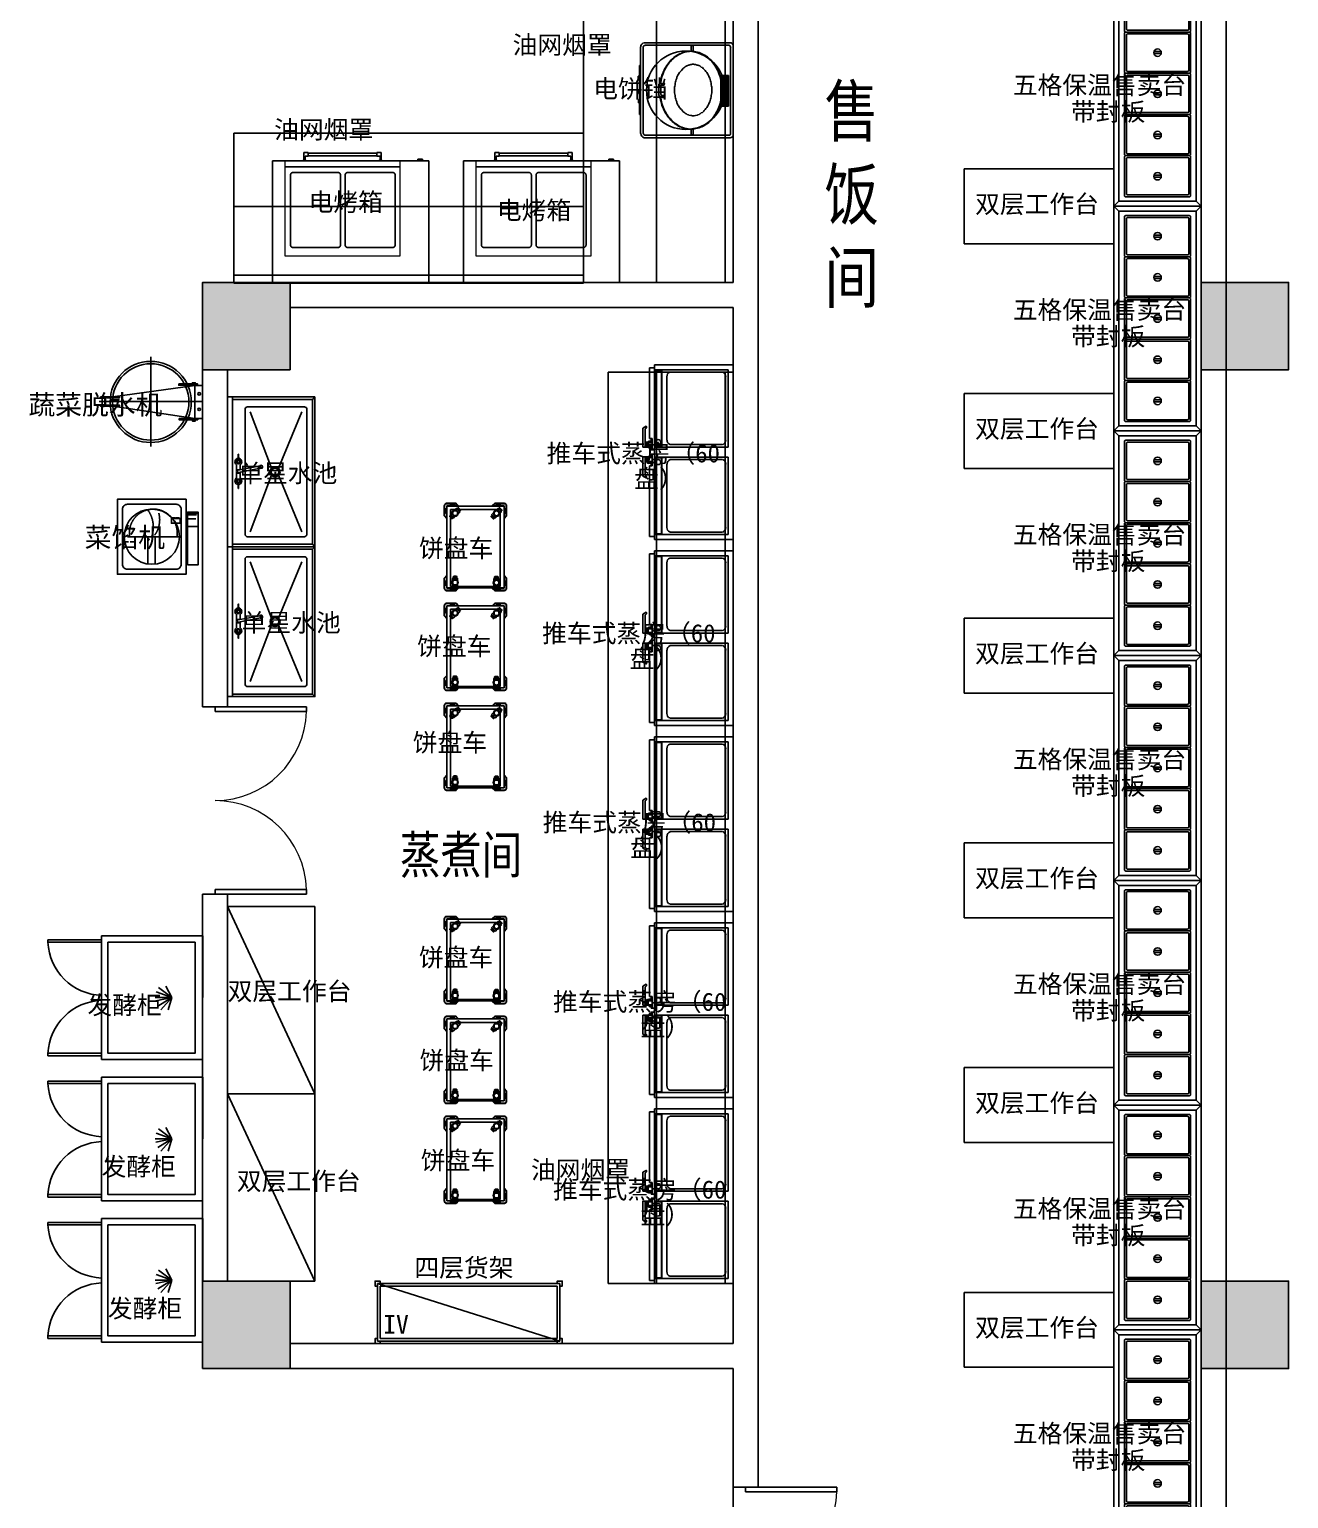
# Model space of a CAD drawing. Extents: x 1159254 to 1730927, y -477824 to -383968.
# Drawn here: x 1419431 to 1429519, y -422498 to -410729 of the extents above; entities that cross this region are included whole.
import ezdxf

# ---------------------------------------------------------------- set-up
doc = ezdxf.new("R2010")
doc.units = 0
doc.header["$LTSCALE"] = 1000
doc.linetypes.add('DIVIDE', pattern=[31.75, 12.7, -6.35, 0, -6.35, 0, -6.35])
doc.linetypes.add('HIDDEN', pattern=[0.375, 0.25, -0.125])
for name, color, linetype in [('COLUMN', 2, 'Continuous'), ('PUB_HATCH', 8, 'Continuous'), ('ROOM_NAME', 7, 'Continuous'), ('WALL', 6, 'Continuous'), ('WINDOW', 4, 'Continuous'), ('WS_厨房设备', 1, 'Continuous'), ('产品文字', 7, 'Continuous')]:
    doc.layers.add(name, color=color, linetype=linetype)
doc.styles.get("Standard").update_dxf_attribs({"font": '', "width": 0.8})
doc.styles.add('WMF-宋体1', font='')
doc.styles.add('宋体', font='', dxfattribs={"width": 0.8})
doc.styles.get('Standard').set_extended_font_data('SimSun')
doc.styles.get('WMF-宋体1').set_extended_font_data('SimSun')
doc.styles.get('宋体').set_extended_font_data('NSimSun')

# ---------------------------------------------------------------- blocks, each defined once
blk = doc.blocks.new('Custom_15')
at = {"color": 252}
for p, q in [((508, 723), (493, 698)), ((661, 724), (510, 724)), ((661, 704), (661, 724)), ((739, 724), (890, 724)), ((739, 704), (739, 724)), ((892, 723), (907, 698)), ((495, 695), (505, 695)), ((507, 696), (512, 703)), ((514, 704), (661, 704)), ((591, 650), (591, 670)), ((591, 650), (683, 650)), ((626, 658), (598, 658)), ((598, 658), (598, 650)), ((612, 678), (612, 663)), ((612, 678), (626, 677)), ((612, 663), (626, 663)), ((621, 704), (621, 677)), ((660, 692), (622, 692)), ((622, 692), (622, 689)), ((622, 689), (626, 684)), ((656, 680), (626, 680)), ((641, 630), (641, 650)), ((656, 684), (660, 689)), ((670, 673), (656, 674)), ((656, 663), (670, 663)), ((683, 658), (656, 658)), ((660, 689), (660, 692)), ((661, 674), (661, 704)), ((670, 663), (670, 673)), ((683, 630), (683, 658)), ((717, 630), (717, 658)), ((717, 658), (744, 658)), ((809, 650), (717, 650)), ((730, 673), (744, 674)), ((730, 663), (730, 673)), ((744, 663), (730, 663)), ((739, 674), (739, 704)), ((886, 704), (739, 704)), ((740, 689), (740, 692)), ((740, 692), (778, 692)), ((744, 684), (740, 689)), ((744, 680), (774, 680)), ((759, 630), (759, 650)), ((778, 689), (774, 684)), ((788, 678), (774, 677)), ((788, 663), (774, 663)), ((774, 658), (802, 658)), ((778, 692), (778, 689)), ((779, 704), (779, 677)), ((788, 678), (788, 663)), ((802, 658), (802, 650)), ((809, 650), (809, 670)), ((893, 696), (888, 703)), ((905, 695), (895, 695))]:
    blk.add_line(p, q, dxfattribs=at)
at = {"linetype": 'Continuous'}
for p, q in [((0, 0), (0, 630)), ((0, 630), (700, 630)), ((1400, 630), (700, 630)), ((1400, 0), (1400, 630)), ((700, 0), (0, 0)), ((700, 0), (1400, 0))]:
    blk.add_line(p, q, dxfattribs=at)
for p, q in [((25, 670), (591, 670)), ((25, 630), (25, 670)), ((25, 670), (300, 670)), ((1375, 670), (809, 670)), ((1375, 670), (1100, 670)), ((1375, 630), (1375, 670))]:
    blk.add_line(p, q)
at = {"color": 252, "linetype": 'Continuous'}
for p, q in [((40, 570), (40, 630)), ((45, 575), (45, 625)), ((45, 625), (655, 625)), ((655, 625), (655, 575)), ((660, 630), (660, 570)), ((740, 630), (740, 570)), ((745, 625), (745, 575)), ((1355, 625), (745, 625)), ((1355, 575), (1355, 625)), ((1360, 570), (1360, 630)), ((40, 40), (40, 570)), ((40, 570), (660, 570)), ((655, 575), (45, 575)), ((60, 84), (60, 506)), ((96, 530), (604, 530)), ((640, 506), (640, 84)), ((660, 570), (660, 40)), ((740, 570), (740, 40)), ((1360, 570), (740, 570)), ((745, 575), (1355, 575)), ((760, 506), (760, 84)), ((1304, 530), (796, 530)), ((1340, 84), (1340, 506)), ((1360, 40), (1360, 570)), ((660, 40), (40, 40)), ((604, 60), (96, 60)), ((640, 84), (640, 84)), ((740, 40), (1360, 40)), ((760, 84), (760, 84)), ((796, 60), (1304, 60))]:
    blk.add_line(p, q, dxfattribs=at)
at = {"color": 252}
for points in [[(626, 684), (626, 658)], [(656, 658), (656, 684)], [(744, 658), (744, 684)], [(774, 684), (774, 658)]]:
    blk.add_lwpolyline(points, dxfattribs=at)
at = {"color": 252, "linetype": 'Continuous'}
for centre in [(620, 600), (780, 600)]:
    blk.add_circle(centre, 20, dxfattribs=at)
at = {"color": 252}
for centre, radius, start, end in [((510, 722), 2, 90, 148.483), ((890, 722), 2, 31.517, 90), ((495, 697), 2, 148.483, 270), ((505, 697), 2, 270, 324.0966), ((514, 702), 2, 90, 144.0966), ((886, 702), 2, 35.9034, 90), ((895, 697), 2, 215.9034, 270), ((905, 697), 2, 270, 31.517), ((92, 498), 32.6, 82.0836, 165.2965), ((604, 491), 38.6, 22.2016, 90.4183), ((796, 491), 38.6, 89.5817, 157.7984), ((1308, 498), 32.6, 14.7035, 97.9164), ((95, 98), 38.1, 201.729, 270.8909), ((606, 96), 36.5, 267.3243, 340.0558), ((794, 96), 36.5, 199.9442, 272.6757), ((1305, 98), 38.1, 269.1091, 338.271)]:
    blk.add_arc(centre, radius, start, end, dxfattribs=at)
blk = doc.blocks.new('水龙头')
at = {"color": 252}
for p, q in [((-136, -15), (-90, -14)), ((-136, -18), (-90, -19)), ((-52, -2), (-4, -2)), ((-52, -31), (-6, -31)), ((4, -2), (51, -2)), ((12, -31), (51, -31)), ((136, -15), (90, -14)), ((136, -18), (90, -19)), ((23, -194), (26, -209)), ((49, -204), (46, -189))]:
    blk.add_line(p, q, dxfattribs=at)
for points in [[(13, -7), (0, 0), (-14, -8), (-14, -25), (-7, -29)], [(11, -26), (13, -25), (13, -7)]]:
    blk.add_lwpolyline(points, dxfattribs=at)
blk.add_lwpolyline([(26, -194), (-9, -18, -1.00756), (9, -15), (43, -190)], format="xyb", dxfattribs=at)
for centre in [(-78, -16), (77, -16)]:
    blk.add_circle(centre, 10.9, dxfattribs=at)
for centre, radius, start, end in [((-78, -16), 27.5, 36.2116, 175.3449), ((77, -16), 27.5, 4.6931, 143.7884), ((-136, -16), 1, 91.3387, 171.564), ((-132, -16), 4.53, 171.564, 188.436), ((-136, -17), 1, 188.436, 268.6613), ((-78, -16), 27.5, 184.6551, 323.7884), ((-78, -16), 16, 189.0003, 170.9997), ((-77, -16), 12.9, 168.3562, 191.6438), ((-52, 3), 5, 216.2116, 270), ((-52, -36), 5, 90, 143.7884), ((51, 3), 5, 270, 323.7884), ((51, -36), 5, 36.2116, 90), ((77, -16), 27.5, 216.2116, 355.3069), ((77, -16), 16, 9.0664, 350.9336), ((77, -16), 12.9, 348.3562, 11.6438), ((136, -16), 1, 8.436, 88.6613), ((136, -17), 1, 271.3387, 351.564), ((132, -16), 4.53, 351.564, 8.436)]:
    blk.add_arc(centre, radius, start, end, dxfattribs=at)
for centre, start_param, end_param in [((34, -192), 5.611234, 10.096729), ((34, -190), 6.955136, 8.752827), ((37, -206), 0, 3.141593)]:
    blk.add_ellipse(centre, major_axis=(-11.3, -2.2), ratio=0.233596, start_param=start_param, end_param=end_param, dxfattribs=at)
blk = doc.blocks.new('CJT_20205')
at = {"color": 252, "linetype": 'Continuous', "ltscale": 2}
for p, q in [((20, 680), (0, 700)), ((1180, 680), (1200, 700))]:
    blk.add_line(p, q, dxfattribs=at)
at = {"color": 252}
for p, q in [((120, 595), (572, 408)), ((628, 408), (1080, 595)), ((120, 180), (572, 352)), ((628, 352), (1080, 180))]:
    blk.add_line(p, q, dxfattribs=at)
at = {"lineweight": -2}
for points in [[(0, 700), (1200, 700), (1200, 0), (0, 0)], [(0, 0), (1200, 0), (1200, 40), (0, 40)]]:
    blk.add_lwpolyline(points, close=True, dxfattribs=at)
at = {"color": 252, "linetype": 'Continuous', "ltscale": 2}
blk.add_lwpolyline([(20, 40), (20, 680), (1180, 680), (1180, 40)], dxfattribs=at)
at = {"color": 30}
blk.add_lwpolyline([(1100, 635), (100, 635, 0.414214), (80, 615), (80, 160, 0.414214), (100, 140), (1100, 140, 0.414214), (1120, 160), (1120, 615, 0.414214)], format="xyb", close=True, dxfattribs=at)
at = {"color": 252}
for radius in [40, 30]:
    blk.add_circle((600, 380), radius, dxfattribs=at)
at = {"color": 1, "rotation": 180}
blk.add_blockref('水龙头', (596, 70), dxfattribs=at)
blk = doc.blocks.new('脚轮')
h = blk.add_hatch(color=252)
h.dxf.hatch_style = 1
h.paths.add_polyline_path([(-11, -35), (-15, -35), (-15, -46), (-11, -50)])
h.paths.add_polyline_path([(15, -35), (11, -35), (11, -50), (15, -46)])
h.paths.add_polyline_path([(-11, 50), (-15, 46), (-15, 35), (-11, 35)])
h.paths.add_polyline_path([(15, 46), (11, 50), (11, 35), (15, 35)])
at = {"color": 252}
for p, q in [((-11, 50), (-11, 35)), ((-8, 50), (-8, 35)), ((-4, 50), (-4, 35)), ((0, 50), (0, 35)), ((0, 50), (0, 35)), ((4, 50), (4, 35)), ((8, 50), (8, 35)), ((11, 50), (11, 35)), ((-11, -50), (-11, -35)), ((-8, -35), (-8, -50)), ((-4, -35), (-4, -50)), ((0, -35), (0, -50)), ((0, -35), (0, -50)), ((4, -35), (4, -50)), ((8, -35), (8, -50)), ((11, -50), (11, -35))]:
    blk.add_line(p, q, dxfattribs=at)
for points in [[(-20, 15), (-20, 33), (-18, 35), (18, 35), (20, 33), (20, 15)], [(-15, 35), (-15, 46), (-11, 50), (11, 50), (15, 46), (15, 35)], [(20, -15), (20, -33), (18, -35), (-18, -35), (-20, -33), (-20, -15)], [(15, -35), (15, -46), (11, -50), (-11, -50), (-15, -46), (-15, -35)]]:
    blk.add_lwpolyline(points, dxfattribs=at)
for radius in [25, 19.6]:
    blk.add_circle((0, 0), radius, dxfattribs=at)
blk = doc.blocks.new('CJT_4185')
at = {"color": 252}
for p, q in [((1, 685), (0, 682)), ((0, 682), (0, 679)), ((0, 679), (0, 600)), ((0, 600), (1, 599)), ((2, 688), (1, 685)), ((20, 578), (1, 599)), ((4, 691), (2, 688)), ((4, 685), (3, 682)), ((3, 682), (3, 679)), ((3, 679), (3, 601)), ((3, 601), (3, 600)), ((20, 582), (3, 600)), ((6, 694), (4, 691)), ((5, 688), (4, 685)), ((7, 691), (5, 688)), ((8, 696), (6, 694)), ((9, 693), (7, 691)), ((11, 698), (8, 696)), ((11, 695), (9, 693)), ((14, 699), (11, 698)), ((14, 696), (11, 695)), ((17, 700), (14, 699)), ((17, 697), (14, 696)), ((20, 700), (17, 700)), ((20, 697), (17, 697)), ((94, 700), (20, 700)), ((93, 697), (20, 697)), ((449, 667), (51, 667)), ((51, 667), (51, 49)), ((94, 697), (93, 697)), ((95, 699), (94, 700)), ((111, 679), (94, 697)), ((115, 679), (95, 699)), ((385, 679), (405, 699)), ((385, 679), (389, 679)), ((389, 679), (406, 697)), ((406, 700), (405, 700)), ((405, 700), (405, 699)), ((406, 700), (480, 700)), ((407, 697), (406, 697)), ((407, 697), (480, 697)), ((449, 667), (449, 49)), ((483, 700), (480, 700)), ((483, 697), (480, 697)), ((480, 582), (497, 600)), ((480, 578), (499, 599)), ((486, 699), (483, 700)), ((486, 696), (483, 697)), ((489, 698), (486, 699)), ((489, 695), (486, 696)), ((492, 696), (489, 698)), ((491, 693), (489, 695)), ((493, 691), (491, 693)), ((494, 694), (492, 696)), ((495, 688), (493, 691)), ((496, 691), (494, 694)), ((496, 685), (495, 688)), ((498, 688), (496, 691)), ((497, 682), (496, 685)), ((497, 679), (497, 682)), ((497, 679), (497, 601)), ((497, 600), (497, 601)), ((499, 685), (498, 688)), ((500, 682), (499, 685)), ((499, 599), (500, 600)), ((500, 679), (500, 682)), ((500, 679), (500, 600)), ((500, 600), (500, 600)), ((20, 582), (20, 578)), ((480, 582), (480, 578)), ((20, 122), (1, 101)), ((20, 118), (3, 100)), ((480, 122), (499, 101)), ((480, 118), (497, 100)), ((1, 101), (0, 100)), ((0, 21), (0, 100)), ((0, 100), (0, 100)), ((0, 21), (0, 18)), ((0, 18), (1, 15)), ((1, 15), (2, 12)), ((2, 12), (4, 9)), ((3, 100), (3, 99)), ((3, 21), (3, 99)), ((3, 21), (3, 18)), ((3, 18), (4, 15)), ((4, 15), (5, 12)), ((4, 9), (6, 6)), ((5, 12), (7, 9)), ((6, 6), (8, 4)), ((7, 9), (9, 7)), ((8, 4), (11, 2)), ((9, 7), (11, 5)), ((11, 5), (14, 4)), ((11, 2), (14, 1)), ((14, 4), (17, 3)), ((14, 1), (17, 0)), ((17, 3), (20, 3)), ((17, 0), (20, 0)), ((93, 3), (20, 3)), ((94, 0), (20, 0)), ((51, 49), (449, 49)), ((93, 3), (94, 3)), ((111, 21), (94, 3)), ((94, 0), (95, 0)), ((115, 21), (95, 1)), ((95, 0), (95, 1)), ((385, 21), (405, 1)), ((389, 21), (406, 3)), ((405, 1), (405, 0)), ((405, 0), (406, 0)), ((406, 3), (407, 3)), ((406, 0), (480, 0)), ((407, 3), (480, 3)), ((480, 3), (483, 3)), ((480, 0), (483, 0)), ((483, 3), (486, 4)), ((483, 0), (486, 1)), ((486, 4), (489, 5)), ((486, 1), (489, 2)), ((489, 5), (491, 7)), ((489, 2), (492, 4)), ((491, 7), (493, 9)), ((492, 4), (494, 6)), ((493, 9), (495, 12)), ((494, 6), (496, 9)), ((495, 12), (496, 15)), ((496, 15), (497, 18)), ((496, 9), (498, 12)), ((497, 99), (497, 100)), ((497, 21), (497, 99)), ((497, 18), (497, 21)), ((498, 12), (499, 15)), ((500, 100), (499, 101)), ((499, 15), (500, 18)), ((500, 21), (500, 100)), ((500, 18), (500, 21))]:
    blk.add_line(p, q, dxfattribs=at)
for p, q in [((15, 662), (15, 619)), ((15, 662), (17, 660)), ((15, 619), (17, 617)), ((17, 660), (17, 617)), ((21, 679), (20, 679)), ((20, 679), (20, 678)), ((20, 678), (20, 582)), ((111, 679), (21, 679)), ((479, 678), (21, 678)), ((21, 678), (21, 22)), ((48, 682), (46, 684)), ((86, 684), (46, 684)), ((88, 682), (48, 682)), ((88, 682), (86, 684)), ((115, 679), (111, 679)), ((389, 679), (479, 679)), ((412, 682), (414, 684)), ((452, 682), (412, 682)), ((414, 684), (454, 684)), ((454, 684), (452, 682)), ((480, 679), (479, 679)), ((479, 22), (479, 678)), ((480, 678), (480, 679)), ((480, 678), (480, 582)), ((485, 662), (483, 660)), ((483, 660), (483, 617)), ((483, 617), (485, 619)), ((485, 619), (485, 662)), ((20, 22), (20, 118)), ((480, 22), (480, 118)), ((17, 83), (15, 81)), ((15, 81), (15, 38)), ((15, 38), (17, 40)), ((17, 40), (17, 83)), ((20, 22), (20, 21)), ((20, 21), (21, 21)), ((21, 22), (479, 22)), ((21, 22), (21, 22)), ((111, 21), (21, 21)), ((46, 16), (48, 18)), ((86, 16), (46, 16)), ((48, 18), (88, 18)), ((88, 18), (86, 16)), ((389, 21), (479, 21)), ((412, 18), (414, 16)), ((412, 18), (452, 18)), ((414, 16), (454, 16)), ((452, 18), (454, 16)), ((479, 21), (480, 21)), ((480, 21), (480, 22)), ((485, 81), (483, 83)), ((483, 40), (483, 83)), ((485, 38), (483, 40)), ((485, 38), (485, 81))]:
    blk.add_line(p, q)
at = {"color": 1}
for p, q in [((20, 118), (20, 122)), ((480, 118), (480, 122)), ((115, 21), (111, 21)), ((385, 21), (389, 21))]:
    blk.add_line(p, q, dxfattribs=at)
at = {"color": 252}
for p in [(82, 636), (413, 634)]:
    blk.add_blockref('脚轮', p, dxfattribs=at)
at = {"color": 252, "rotation": 315}
for p in [(81, 80), (413, 79)]:
    blk.add_blockref('脚轮', p, dxfattribs=at)
blk = doc.blocks.new('*U119')
at = {"color": 252, "linetype": 'DIVIDE', "ltscale": 3}
blk.add_line((0, 0), (1500, 700), dxfattribs=at)
at = {"linetype": 'Continuous'}
for p, q in [((0, 0), (0, 700)), ((0, 700), (1500, 700)), ((1500, 700), (1500, 0)), ((1500, 0), (0, 0))]:
    blk.add_line(p, q, dxfattribs=at)
blk = doc.blocks.new('*U103')
for p, q in [((20, 20), (20, 480)), ((20, 480), (1480, 480)), ((1480, 480), (1480, 20)), ((1480, 20), (20, 20))]:
    blk.add_line(p, q)
at = {"color": 252, "linetype": 'Continuous', "ltscale": 3}
blk.add_line((20, 480), (1480, 20), dxfattribs=at)
at = {"color": 252}
for p, q in [((40, 40), (40, 460)), ((40, 40), (40, 460)), ((40, 460), (1460, 460)), ((1460, 460), (1460, 40)), ((1460, 40), (40, 40))]:
    blk.add_line(p, q, dxfattribs=at)
for points in [[(40, 480), (40, 500), (0, 500), (0, 460), (20, 460)], [(1460, 480), (1460, 500), (1500, 500), (1500, 460), (1480, 460)], [(40, 20), (40, 0), (0, 0), (0, 40), (20, 40)], [(1460, 20), (1460, 0), (1500, 0), (1500, 40), (1480, 40)]]:
    blk.add_lwpolyline(points, dxfattribs=at)
blk.add_text('IV', height=150).set_placement((66, 80))
blk = doc.blocks.new('CJT_4235')
for p, q in [((0, 975), (0, 0)), ((0, 975), (1250, 975)), ((1250, 0), (1250, 975)), ((0, 0), (1250, 0))]:
    blk.add_line(p, q)
at = {"color": 252, "linetype": 'HIDDEN', "lineweight": 0, "ltscale": 200}
for p, q in [((230, 975), (230, 210)), ((1150, 210), (1150, 975)), ((230, 210), (1150, 210))]:
    blk.add_line(p, q, dxfattribs=at)
at = {"color": 252}
for p, q in [((377, 983), (393, 983)), ((377, 975), (377, 983)), ((380, 1040), (415, 1040)), ((380, 983), (380, 1040)), ((390, 1010), (415, 1010)), ((390, 983), (390, 1010)), ((393, 975), (393, 983)), ((415, 1010), (415, 1040)), ((965, 1035), (415, 1035)), ((965, 1015), (415, 1015)), ((1000, 1040), (965, 1040)), ((965, 1010), (965, 1040)), ((990, 1010), (965, 1010)), ((1003, 983), (987, 983)), ((987, 975), (987, 983)), ((990, 983), (990, 1010)), ((1000, 983), (1000, 1040)), ((1003, 975), (1003, 983)), ((1150, 925), (230, 925))]:
    blk.add_line(p, q, dxfattribs=at)
blk.add_lwpolyline([(50, 975), (86, 975), (86, 986), (50, 986)], close=True)
at = {"color": 252, "linetype": 'DIVIDE', "ltscale": 3}
for points in [[(289, 880), (649, 880, -0.414214), (669, 860), (669, 300, -0.414214), (649, 280), (289, 280, -0.414214), (269, 300), (269, 860, -0.414214)], [(727, 880), (1087, 880, -0.414214), (1107, 860), (1107, 300, -0.414214), (1087, 280), (727, 280, -0.414214), (707, 300), (707, 860, -0.414214)]]:
    blk.add_lwpolyline(points, format="xyb", close=True, dxfattribs=at)
blk = doc.blocks.new('Custom_126')
at = {"color": 252}
for p, q in [((30, 809), (30, 1239)), ((50, 1239), (30, 1239)), ((50, 809), (50, 1239)), ((940, 809), (940, 1239)), ((940, 1239), (960, 1239)), ((960, 809), (960, 1239))]:
    blk.add_line(p, q, dxfattribs=at)
for p, q in [((0, 0), (0, 809)), ((990, 809), (0, 809)), ((990, 0), (990, 809)), ((990, -1), (0, 0))]:
    blk.add_line(p, q)
at = {"color": 253, "linetype": 'Continuous'}
for q in [(428, 359), (470, 376), (497, 379), (542, 371), (398, 275), (399, 335), (576, 353), (589, 295)]:
    blk.add_line((497, 248), q, dxfattribs=at)
at = {"color": 252}
blk.add_lwpolyline([(940, 60), (50, 60), (50, 759), (940, 759)], close=True, dxfattribs=at)
for centre, radius, start, end in [((29, 794), 446, 1.9767, 87.3532), ((959, 795), 445, 92.4921, 178.1781)]:
    blk.add_arc(centre, radius, start, end, dxfattribs=at)
blk = doc.blocks.new('CJT_4236')
for p, q in [((0, 712), (0, 710)), ((0, 710), (0, 709)), ((0, 709), (0, 707)), ((0, 707), (0, 34)), ((35, 741), (33, 741)), ((725, 741), (35, 741)), ((725, 741), (725, 741)), ((727, 741), (725, 741)), ((760, 710), (760, 712)), ((760, 709), (760, 710)), ((760, 707), (760, 709)), ((760, 34), (760, 707)), ((0, 34), (0, 32)), ((0, 32), (0, 30)), ((0, 30), (0, 29)), ((31, 0), (33, 0)), ((33, 0), (35, 0)), ((35, 0), (725, 0)), ((725, 0), (727, 0)), ((727, 0), (729, 0)), ((729, 0), (730, 0)), ((760, 32), (760, 34)), ((760, 30), (760, 32)), ((760, 29), (760, 30))]:
    blk.add_line(p, q)
at = {"color": 252}
for p, q in [((725, 721), (35, 721)), ((182, 750), (574, 750)), ((182, 741), (182, 750)), ((268, 760), (284, 760)), ((268, 750), (268, 760)), ((268, 760), (284, 760)), ((268, 750), (268, 760)), ((284, 756), (268, 756)), ((284, 760), (284, 750)), ((284, 760), (284, 750)), ((284, 750), (284, 750)), ((284, 750), (284, 750)), ((380, 758), (407, 758)), ((380, 750), (380, 758)), ((380, 758), (407, 758)), ((380, 750), (380, 758)), ((407, 758), (407, 750)), ((407, 758), (407, 750)), ((407, 750), (407, 750)), ((407, 750), (407, 750)), ((453, 758), (480, 758)), ((453, 750), (453, 758)), ((453, 758), (480, 758)), ((453, 750), (453, 758)), ((480, 758), (480, 750)), ((480, 758), (480, 750)), ((480, 750), (480, 750)), ((480, 750), (480, 750)), ((574, 750), (574, 741)), ((574, 741), (574, 741)), ((723, 721), (722, 721)), ((740, 34), (740, 707)), ((20, 705), (20, 704)), ((20, 704), (20, 705)), ((20, 704), (20, 34)), ((20, 704), (20, 704)), ((328, 589), (328, 590)), ((328, 589), (328, 590)), ((328, 589), (328, 589)), ((328, 588), (328, 589)), ((328, 589), (328, 589)), ((328, 588), (328, 589)), ((338, 596), (339, 596)), ((338, 596), (339, 596)), ((339, 596), (340, 596)), ((339, 596), (339, 596)), ((339, 596), (340, 596)), ((339, 596), (339, 596)), ((340, 596), (418, 596)), ((340, 596), (418, 596)), ((418, 596), (419, 596)), ((418, 596), (418, 596)), ((418, 596), (419, 596)), ((418, 596), (418, 596)), ((419, 596), (419, 596)), ((419, 596), (419, 596)), ((740, 704), (740, 704)), ((122, 479), (113, 469)), ((122, 475), (113, 465)), ((130, 489), (122, 479)), ((130, 485), (122, 475)), ((140, 498), (130, 489)), ((140, 494), (130, 485)), ((149, 507), (140, 498)), ((149, 503), (140, 494)), ((160, 516), (149, 507)), ((160, 512), (149, 503)), ((170, 524), (160, 516)), ((170, 520), (160, 512)), ((182, 532), (170, 524)), ((182, 528), (170, 520)), ((194, 540), (182, 532)), ((194, 536), (182, 528)), ((206, 547), (194, 540)), ((206, 542), (194, 536)), ((218, 553), (206, 547)), ((218, 549), (206, 542)), ((231, 559), (218, 553)), ((231, 555), (218, 549)), ((245, 564), (231, 559)), ((245, 561), (231, 555)), ((259, 570), (245, 564)), ((259, 566), (245, 561)), ((273, 574), (259, 570)), ((273, 570), (259, 566)), ((287, 578), (273, 574)), ((287, 574), (273, 570)), ((302, 581), (287, 578)), ((302, 577), (287, 574)), ((317, 584), (302, 581)), ((317, 580), (302, 577)), ((313, 558), (328, 561)), ((313, 558), (328, 561)), ((328, 550), (313, 558)), ((328, 550), (313, 558)), ((328, 585), (317, 584)), ((328, 581), (317, 580)), ((328, 588), (328, 588)), ((328, 587), (328, 588)), ((328, 588), (328, 588)), ((328, 587), (328, 588)), ((328, 587), (328, 587)), ((328, 587), (328, 587)), ((328, 561), (328, 587)), ((328, 587), (328, 587)), ((328, 587), (328, 587)), ((328, 561), (328, 587)), ((339, 552), (328, 561)), ((339, 552), (328, 561)), ((328, 561), (328, 561)), ((328, 561), (339, 552)), ((328, 561), (328, 561)), ((328, 561), (339, 552)), ((339, 552), (328, 550)), ((339, 552), (328, 550)), ((339, 574), (339, 573)), ((339, 574), (339, 573)), ((339, 573), (339, 572)), ((339, 573), (339, 573)), ((339, 573), (339, 573)), ((339, 573), (339, 572)), ((339, 573), (339, 573)), ((339, 573), (339, 573)), ((339, 572), (339, 552)), ((339, 572), (339, 552)), ((348, 580), (347, 580)), ((348, 580), (347, 580)), ((348, 580), (348, 580)), ((349, 580), (348, 580)), ((348, 580), (348, 580)), ((349, 580), (348, 580)), ((349, 580), (349, 580)), ((411, 580), (349, 580)), ((349, 580), (349, 580)), ((411, 580), (349, 580)), ((411, 580), (411, 580)), ((412, 580), (411, 580)), ((411, 580), (411, 580)), ((412, 580), (411, 580)), ((412, 580), (412, 580)), ((413, 580), (412, 580)), ((412, 580), (412, 580)), ((413, 580), (412, 580)), ((421, 573), (421, 573)), ((421, 573), (421, 573)), ((421, 572), (421, 573)), ((421, 573), (421, 573)), ((421, 573), (421, 573)), ((421, 572), (421, 573)), ((421, 552), (421, 572)), ((421, 552), (421, 572)), ((421, 552), (430, 562)), ((421, 552), (430, 562)), ((430, 562), (421, 552)), ((430, 562), (421, 552)), ((432, 550), (421, 552)), ((432, 550), (421, 552)), ((430, 588), (430, 587)), ((430, 588), (430, 587)), ((430, 587), (430, 562)), ((430, 587), (430, 587)), ((430, 587), (430, 587)), ((430, 587), (430, 562)), ((430, 587), (430, 587)), ((430, 587), (430, 587)), ((443, 584), (430, 586)), ((443, 580), (430, 582)), ((430, 562), (444, 558)), ((430, 562), (444, 558)), ((430, 562), (430, 562)), ((430, 562), (430, 562)), ((444, 558), (432, 550)), ((444, 558), (432, 550)), ((458, 581), (443, 584)), ((458, 577), (443, 580)), ((444, 558), (444, 558)), ((444, 558), (444, 558)), ((472, 578), (458, 581)), ((472, 574), (458, 577)), ((487, 574), (472, 578)), ((487, 570), (472, 574)), ((501, 570), (487, 574)), ((501, 566), (487, 570)), ((515, 564), (501, 570)), ((515, 561), (501, 566)), ((528, 559), (515, 564)), ((528, 555), (515, 561)), ((541, 553), (528, 559)), ((541, 549), (528, 555)), ((554, 547), (541, 553)), ((554, 542), (541, 549)), ((566, 540), (554, 547)), ((566, 536), (554, 542)), ((578, 532), (566, 540)), ((578, 528), (566, 536)), ((589, 524), (578, 532)), ((589, 520), (578, 528)), ((600, 516), (589, 524)), ((600, 512), (589, 520)), ((610, 507), (600, 516)), ((610, 503), (600, 512)), ((620, 498), (610, 507)), ((620, 494), (610, 503)), ((629, 489), (620, 498)), ((629, 485), (620, 494)), ((638, 479), (629, 489)), ((638, 475), (629, 485)), ((646, 469), (638, 479)), ((646, 465), (638, 475)), ((70, 365), (69, 353)), ((70, 361), (69, 349)), ((72, 378), (70, 365)), ((72, 374), (70, 361)), ((75, 390), (72, 378)), ((75, 386), (72, 374)), ((78, 402), (75, 390)), ((78, 398), (75, 386)), ((82, 414), (78, 402)), ((82, 410), (78, 398)), ((87, 426), (82, 414)), ((87, 422), (82, 410)), ((93, 437), (87, 426)), ((93, 433), (87, 422)), ((99, 448), (93, 437)), ((99, 444), (93, 433)), ((106, 459), (99, 448)), ((106, 455), (99, 444)), ((113, 469), (106, 459)), ((113, 465), (106, 455)), ((178, 354), (175, 340)), ((179, 359), (178, 355)), ((178, 355), (178, 354)), ((185, 372), (179, 359)), ((188, 377), (185, 372)), ((194, 387), (188, 379)), ((188, 379), (188, 377)), ((200, 394), (194, 387)), ((205, 401), (200, 394)), ((209, 405), (205, 401)), ((211, 407), (209, 405)), ((222, 415), (211, 407)), ((232, 425), (222, 415)), ((236, 428), (232, 425)), ((239, 430), (236, 428)), ((252, 437), (239, 430)), ((258, 443), (252, 437)), ((265, 445), (258, 443)), ((275, 450), (265, 445)), ((284, 452), (275, 450)), ((295, 456), (284, 452)), ((305, 460), (295, 456)), ((312, 462), (305, 460)), ((323, 464), (312, 462)), ((337, 465), (323, 464)), ((346, 467), (337, 465)), ((356, 469), (346, 467)), ((371, 470), (356, 469)), ((378, 470), (371, 470)), ((386, 470), (378, 470)), ((401, 469), (386, 470)), ((411, 467), (401, 469)), ((421, 465), (411, 467)), ((434, 464), (421, 465)), ((443, 463), (434, 464)), ((451, 460), (443, 463)), ((462, 456), (451, 460)), ((473, 452), (462, 456)), ((482, 450), (473, 452)), ((492, 445), (482, 450)), ((499, 443), (492, 445)), ((505, 437), (499, 443)), ((518, 430), (505, 437)), ((521, 428), (518, 430)), ((525, 425), (521, 428)), ((534, 415), (525, 425)), ((545, 407), (534, 415)), ((548, 405), (545, 407)), ((552, 401), (548, 405)), ((556, 394), (552, 401)), ((562, 387), (556, 394)), ((569, 380), (562, 387)), ((570, 375), (569, 380)), ((573, 368), (570, 375)), ((577, 359), (573, 368)), ((579, 356), (577, 359)), ((579, 354), (579, 356)), ((581, 340), (579, 354)), ((653, 459), (646, 469)), ((653, 455), (646, 465)), ((660, 448), (653, 459)), ((660, 444), (653, 455)), ((667, 437), (660, 448)), ((667, 433), (660, 444)), ((672, 426), (667, 437)), ((672, 422), (667, 433)), ((677, 414), (672, 426)), ((677, 410), (672, 422)), ((681, 402), (677, 414)), ((681, 398), (677, 410)), ((685, 390), (681, 402)), ((685, 386), (681, 398)), ((687, 378), (685, 390)), ((687, 374), (685, 386)), ((690, 365), (687, 378)), ((690, 361), (687, 374)), ((691, 353), (690, 365)), ((691, 349), (690, 361)), ((22, 337), (22, 337)), ((22, 319), (22, 337)), ((22, 337), (68, 337)), ((68, 319), (22, 319)), ((69, 353), (68, 340)), ((69, 349), (68, 336)), ((68, 340), (69, 327)), ((68, 337), (68, 319)), ((68, 336), (69, 323)), ((69, 327), (70, 314)), ((69, 323), (70, 310)), ((70, 314), (72, 302)), ((70, 310), (72, 298)), ((72, 302), (75, 289)), ((72, 298), (75, 286)), ((75, 289), (78, 277)), ((75, 286), (78, 273)), ((78, 277), (82, 266)), ((78, 273), (82, 262)), ((82, 266), (87, 254)), ((82, 262), (87, 250)), ((87, 254), (93, 243)), ((87, 250), (93, 239)), ((93, 243), (99, 232)), ((93, 239), (99, 228)), ((174, 331), (172, 327)), ((172, 327), (172, 320)), ((172, 320), (172, 314)), ((172, 314), (173, 312)), ((173, 312), (175, 301)), ((175, 340), (174, 331)), ((175, 301), (178, 287)), ((178, 287), (178, 286)), ((178, 286), (179, 282)), ((179, 282), (185, 268)), ((185, 268), (188, 264)), ((188, 264), (188, 263)), ((188, 263), (194, 255)), ((194, 255), (199, 246)), ((199, 246), (205, 240)), ((205, 240), (210, 235)), ((547, 235), (552, 240)), ((552, 240), (557, 246)), ((557, 246), (562, 255)), ((562, 255), (569, 263)), ((569, 263), (570, 266)), ((570, 266), (573, 272)), ((573, 272), (576, 282)), ((576, 282), (579, 285)), ((579, 288), (581, 301)), ((579, 285), (579, 288)), ((583, 331), (581, 340)), ((581, 301), (584, 312)), ((584, 327), (583, 331)), ((585, 320), (584, 327)), ((584, 314), (585, 320)), ((584, 312), (584, 314)), ((660, 232), (667, 243)), ((660, 228), (667, 239)), ((667, 243), (672, 254)), ((667, 239), (672, 250)), ((672, 254), (677, 266)), ((672, 250), (677, 262)), ((677, 266), (681, 277)), ((677, 262), (681, 273)), ((681, 277), (685, 289)), ((681, 273), (685, 286)), ((685, 289), (687, 302)), ((685, 286), (687, 298)), ((687, 302), (690, 314)), ((687, 298), (690, 310)), ((690, 314), (691, 327)), ((690, 310), (691, 323)), ((691, 340), (691, 353)), ((691, 336), (691, 349)), ((691, 327), (691, 340)), ((691, 337), (691, 337)), ((691, 319), (691, 337)), ((691, 337), (737, 337)), ((691, 323), (691, 336)), ((737, 319), (691, 319)), ((737, 337), (737, 319)), ((99, 232), (106, 221)), ((99, 228), (106, 217)), ((106, 221), (113, 210)), ((106, 217), (113, 206)), ((113, 210), (122, 200)), ((113, 206), (122, 196)), ((122, 200), (130, 191)), ((122, 196), (130, 186)), ((130, 191), (140, 181)), ((130, 186), (140, 177)), ((140, 181), (149, 172)), ((140, 177), (149, 168)), ((149, 172), (160, 163)), ((149, 168), (160, 159)), ((160, 163), (170, 155)), ((160, 159), (170, 151)), ((170, 155), (182, 147)), ((170, 151), (182, 143)), ((182, 147), (194, 140)), ((182, 143), (194, 136)), ((194, 140), (206, 133)), ((194, 136), (206, 129)), ((206, 133), (218, 126)), ((206, 129), (218, 122)), ((210, 235), (214, 231)), ((214, 231), (221, 225)), ((218, 126), (231, 120)), ((218, 122), (231, 116)), ((221, 225), (231, 218)), ((231, 218), (236, 213)), ((231, 120), (245, 115)), ((236, 213), (239, 211)), ((239, 211), (251, 204)), ((251, 204), (262, 198)), ((262, 198), (267, 195)), ((267, 195), (275, 191)), ((275, 191), (284, 188)), ((284, 188), (295, 185)), ((295, 185), (305, 181)), ((305, 181), (312, 179)), ((312, 179), (323, 177)), ((323, 177), (337, 176)), ((337, 176), (346, 174)), ((346, 174), (356, 172)), ((356, 172), (368, 171)), ((368, 171), (378, 171)), ((378, 171), (389, 171)), ((389, 171), (401, 172)), ((401, 172), (411, 174)), ((411, 174), (421, 176)), ((421, 176), (434, 177)), ((434, 177), (443, 178)), ((443, 178), (451, 181)), ((451, 181), (462, 185)), ((462, 185), (473, 188)), ((473, 188), (482, 191)), ((482, 191), (490, 195)), ((490, 195), (495, 198)), ((495, 198), (506, 204)), ((506, 204), (518, 211)), ((515, 115), (528, 120)), ((518, 211), (521, 213)), ((521, 213), (526, 218)), ((526, 218), (535, 225)), ((528, 120), (541, 126)), ((528, 116), (541, 122)), ((535, 225), (542, 231)), ((541, 126), (554, 133)), ((541, 122), (554, 129)), ((542, 231), (547, 235)), ((554, 133), (566, 140)), ((554, 129), (566, 136)), ((566, 140), (578, 147)), ((566, 136), (578, 143)), ((578, 147), (589, 155)), ((578, 143), (589, 151)), ((589, 155), (600, 163)), ((589, 151), (600, 159)), ((600, 163), (610, 172)), ((600, 159), (610, 168)), ((610, 172), (620, 181)), ((610, 168), (620, 177)), ((620, 181), (629, 191)), ((620, 177), (629, 186)), ((629, 191), (638, 200)), ((629, 186), (638, 196)), ((638, 200), (646, 210)), ((638, 196), (646, 206)), ((646, 210), (653, 221)), ((646, 206), (653, 217)), ((653, 221), (660, 232)), ((653, 217), (660, 228)), ((20, 33), (20, 34)), ((20, 34), (20, 32)), ((20, 32), (20, 33)), ((37, 20), (38, 20)), ((37, 20), (37, 20)), ((38, 20), (37, 20)), ((38, 20), (725, 20)), ((231, 116), (245, 111)), ((245, 115), (259, 110)), ((245, 111), (259, 106)), ((259, 110), (273, 105)), ((259, 106), (273, 101)), ((263, 98), (263, 98)), ((263, 90), (263, 98)), ((263, 98), (263, 98)), ((294, 98), (263, 98)), ((263, 82), (263, 90)), ((263, 90), (263, 90)), ((294, 90), (263, 90)), ((263, 75), (263, 82)), ((263, 82), (263, 82)), ((294, 82), (263, 82)), ((263, 67), (263, 75)), ((263, 75), (263, 75)), ((294, 75), (263, 75)), ((263, 60), (263, 67)), ((263, 67), (263, 67)), ((294, 67), (263, 67)), ((263, 52), (263, 60)), ((263, 60), (263, 60)), ((294, 60), (263, 60)), ((263, 45), (263, 52)), ((263, 52), (263, 52)), ((294, 52), (263, 52)), ((263, 37), (263, 45)), ((263, 45), (263, 45)), ((294, 45), (263, 45)), ((263, 37), (263, 37)), ((294, 37), (263, 37)), ((273, 105), (287, 101)), ((273, 101), (287, 98)), ((287, 101), (302, 98)), ((287, 98), (302, 94)), ((294, 98), (294, 98)), ((294, 90), (294, 98)), ((324, 98), (294, 98)), ((294, 82), (294, 90)), ((324, 90), (294, 90)), ((294, 75), (294, 82)), ((324, 82), (294, 82)), ((294, 67), (294, 75)), ((324, 75), (294, 75)), ((294, 60), (294, 67)), ((324, 67), (294, 67)), ((294, 52), (294, 60)), ((324, 60), (294, 60)), ((294, 45), (294, 52)), ((324, 52), (294, 52)), ((294, 37), (294, 45)), ((324, 45), (294, 45)), ((324, 37), (294, 37)), ((302, 98), (317, 95)), ((302, 94), (317, 91)), ((317, 95), (332, 93)), ((317, 91), (332, 89)), ((324, 98), (324, 98)), ((324, 90), (324, 98)), ((355, 98), (324, 98)), ((324, 82), (324, 90)), ((355, 90), (324, 90)), ((324, 75), (324, 82)), ((355, 82), (324, 82)), ((324, 67), (324, 75)), ((355, 75), (324, 75)), ((324, 60), (324, 67)), ((355, 67), (324, 67)), ((324, 52), (324, 60)), ((355, 60), (324, 60)), ((324, 45), (324, 52)), ((355, 52), (324, 52)), ((324, 37), (324, 45)), ((355, 45), (324, 45)), ((355, 37), (324, 37)), ((332, 93), (348, 92)), ((332, 89), (348, 88)), ((348, 92), (364, 91)), ((348, 88), (364, 87)), ((355, 98), (355, 98)), ((355, 90), (355, 98)), ((386, 98), (355, 98)), ((355, 82), (355, 90)), ((386, 90), (355, 90)), ((355, 75), (355, 82)), ((386, 82), (355, 82)), ((355, 67), (355, 75)), ((386, 75), (355, 75)), ((355, 60), (355, 67)), ((386, 67), (355, 67)), ((355, 52), (355, 60)), ((386, 60), (355, 60)), ((355, 45), (355, 52)), ((386, 52), (355, 52)), ((355, 37), (355, 45)), ((386, 45), (355, 45)), ((386, 37), (355, 37)), ((364, 91), (380, 90)), ((364, 87), (380, 86)), ((380, 90), (396, 91)), ((380, 86), (396, 87)), ((386, 98), (386, 98)), ((386, 90), (386, 98)), ((416, 98), (386, 98)), ((386, 82), (386, 90)), ((416, 90), (386, 90)), ((386, 75), (386, 82)), ((416, 82), (386, 82)), ((386, 67), (386, 75)), ((416, 75), (386, 75)), ((386, 60), (386, 67)), ((416, 67), (386, 67)), ((386, 52), (386, 60)), ((416, 60), (386, 60)), ((386, 45), (386, 52)), ((416, 52), (386, 52)), ((386, 37), (386, 45)), ((416, 45), (386, 45)), ((416, 37), (386, 37)), ((396, 91), (412, 92)), ((396, 87), (412, 88)), ((412, 92), (427, 93)), ((412, 88), (427, 89)), ((416, 98), (416, 98)), ((416, 90), (416, 98)), ((447, 98), (416, 98)), ((416, 82), (416, 90)), ((447, 90), (416, 90)), ((416, 75), (416, 82)), ((447, 82), (416, 82)), ((416, 67), (416, 75)), ((447, 75), (416, 75)), ((416, 60), (416, 67)), ((447, 67), (416, 67)), ((416, 52), (416, 60)), ((447, 60), (416, 60)), ((416, 45), (416, 52)), ((447, 52), (416, 52)), ((416, 37), (416, 45)), ((447, 45), (416, 45)), ((447, 37), (416, 37)), ((427, 93), (443, 95)), ((427, 89), (443, 91)), ((443, 95), (458, 98)), ((443, 91), (458, 94)), ((447, 98), (447, 98)), ((447, 90), (447, 98)), ((478, 98), (447, 98)), ((447, 82), (447, 90)), ((478, 90), (447, 90)), ((447, 75), (447, 82)), ((478, 82), (447, 82)), ((447, 67), (447, 75)), ((478, 75), (447, 75)), ((447, 60), (447, 67)), ((478, 67), (447, 67)), ((447, 52), (447, 60)), ((478, 60), (447, 60)), ((447, 45), (447, 52)), ((478, 52), (447, 52)), ((447, 37), (447, 45)), ((478, 45), (447, 45)), ((478, 37), (447, 37)), ((458, 98), (472, 101)), ((458, 94), (472, 98)), ((472, 101), (487, 105)), ((472, 98), (487, 101)), ((478, 98), (478, 98)), ((478, 90), (478, 98)), ((508, 98), (478, 98)), ((478, 82), (478, 90)), ((508, 90), (478, 90)), ((478, 75), (478, 82)), ((508, 82), (478, 82)), ((478, 67), (478, 75)), ((508, 75), (478, 75)), ((478, 60), (478, 67)), ((508, 67), (478, 67)), ((478, 52), (478, 60)), ((508, 60), (478, 60)), ((478, 45), (478, 52)), ((508, 52), (478, 52)), ((478, 37), (478, 45)), ((508, 45), (478, 45)), ((508, 37), (478, 37)), ((487, 105), (501, 110)), ((487, 101), (501, 106)), ((501, 110), (515, 115)), ((501, 106), (515, 111)), ((508, 98), (508, 98)), ((508, 90), (508, 98)), ((508, 82), (508, 90)), ((508, 75), (508, 82)), ((508, 67), (508, 75)), ((508, 60), (508, 67)), ((508, 52), (508, 60)), ((508, 45), (508, 52)), ((508, 37), (508, 45)), ((515, 111), (528, 116)), ((723, 20), (722, 20)), ((727, 20), (723, 20)), ((725, 20), (727, 20)), ((740, 34), (740, 34)), ((740, 33), (740, 34)), ((740, 34), (740, 33))]:
    blk.add_line(p, q, dxfattribs=at)
at = {"color": 1}
blk.add_line((30, 0), (31, 0), dxfattribs=at)
at = {"color": 252}
blk.add_circle((380, 380), 314, dxfattribs=at)
for centre, radius, start, end in [((34, 706), 34.9, 92.3684, 170.2488), ((724, 704), 37, 12.2523, 85.1305), ((26, 26), 26.3, 173.585, 278.3571), ((735, 25), 25.3, 258.4093, 9.6486)]:
    blk.add_arc(centre, radius, start, end)
for centre, radius, start, end in [((34, 707), 13.9, 84.7226, 188.9726), ((722, 703), 18, 12.1504, 81.7994), ((339, 583), 13, 94.3987, 147.5288), ((420, 585), 10.7, 14.0362, 98.5836), ((348, 570), 9.62, 95.5412, 158.1986), ((412, 571), 8.78, 11.5792, 86.0489), ((36, 36), 16.3, 195.2227, 274.3421), ((728, 32), 12.2, 261.3796, 4.3782)]:
    blk.add_arc(centre, radius, start, end, dxfattribs=at)
blk = doc.blocks.new('*U120')
at = {"color": 252}
for p, q in [((0, 613), (7300, 613)), ((0, 63), (7300, 63))]:
    blk.add_line(p, q, dxfattribs=at)
blk.add_lwpolyline([(0, 1000), (7300, 1000), (7300, 0), (0, 0)], close=True, dxfattribs=at)
blk = doc.blocks.new('*U121')
at = {"color": 252}
for p, q in [((0, 613), (7800, 613)), ((0, 63), (7800, 63))]:
    blk.add_line(p, q, dxfattribs=at)
blk.add_lwpolyline([(0, 1200), (7800, 1200), (7800, 0), (0, 0)], close=True, dxfattribs=at)
blk = doc.blocks.new('*U122')
at = {"color": 252}
for p, q in [((0, 613), (2800, 613)), ((0, 63), (2800, 63))]:
    blk.add_line(p, q, dxfattribs=at)
blk.add_lwpolyline([(0, 1200), (2800, 1200), (2800, 0), (0, 0)], close=True, dxfattribs=at)
blk = doc.blocks.new('Custom_78')
for p, q in [((40, 660), (0, 700)), ((0, 700), (1800, 700)), ((0, 0), (0, 700)), ((0, 700), (40, 660)), ((1800, 700), (1760, 660)), ((1800, 700), (1760, 660)), ((1800, 0), (1800, 700)), ((1800, 0), (0, 0)), ((1760, 40), (1800, 0)), ((1760, 40), (1800, 0))]:
    blk.add_line(p, q)
at = {"color": 253}
for p, q in [((1760, 660), (40, 660)), ((40, 660), (40, 40)), ((1760, 660), (1760, 40)), ((0, 0), (40, 40)), ((40, 40), (0, 0)), ((40, 40), (1760, 40))]:
    blk.add_line(p, q, dxfattribs=at)
at = {"color": 252}
for p, q in [((232, 379), (232, 321)), ((248, 379), (248, 321)), ((562, 379), (562, 321)), ((578, 379), (578, 321)), ((892, 379), (892, 321)), ((908, 379), (908, 321)), ((1222, 379), (1222, 321)), ((1238, 379), (1238, 321)), ((1552, 379), (1552, 321)), ((1568, 379), (1568, 321))]:
    blk.add_line(p, q, dxfattribs=at)
for points in [[(85, 615), (395, 615, -0.414214), (405, 605), (405, 95, -0.414214), (395, 85), (85, 85, -0.414214), (75, 95), (75, 605, -0.414214)], [(100, 600), (380, 600, -0.414214), (390, 590), (390, 110, -0.414214), (380, 100), (100, 100, -0.414214), (90, 110), (90, 590, -0.414214)], [(415, 615), (725, 615, -0.414214), (735, 605), (735, 95, -0.414214), (725, 85), (415, 85, -0.414214), (405, 95), (405, 605, -0.414214)], [(430, 600), (710, 600, -0.414214), (720, 590), (720, 110, -0.414214), (710, 100), (430, 100, -0.414214), (420, 110), (420, 590, -0.414214)], [(745, 615), (1055, 615, -0.414214), (1065, 605), (1065, 95, -0.414214), (1055, 85), (745, 85, -0.414214), (735, 95), (735, 605, -0.414214)], [(760, 600), (1040, 600, -0.414214), (1050, 590), (1050, 110, -0.414214), (1040, 100), (760, 100, -0.414214), (750, 110), (750, 590, -0.414214)], [(1075, 615), (1385, 615, -0.414214), (1395, 605), (1395, 95, -0.414214), (1385, 85), (1075, 85, -0.414214), (1065, 95), (1065, 605, -0.414214)], [(1090, 600), (1370, 600, -0.414214), (1380, 590), (1380, 110, -0.414214), (1370, 100), (1090, 100, -0.414214), (1080, 110), (1080, 590, -0.414214)], [(1405, 615), (1715, 615, -0.414214), (1725, 605), (1725, 95, -0.414214), (1715, 85), (1405, 85, -0.414214), (1395, 95), (1395, 605, -0.414214)], [(1420, 600), (1700, 600, -0.414214), (1710, 590), (1710, 110, -0.414214), (1700, 100), (1420, 100, -0.414214), (1410, 110), (1410, 590, -0.414214)]]:
    blk.add_lwpolyline(points, format="xyb", close=True, dxfattribs=at)
for centre in [(240, 350), (570, 350), (900, 350), (1230, 350), (1560, 350)]:
    blk.add_circle(centre, 30, dxfattribs=at)
blk = doc.blocks.new('*U133')
at = {"linetype": 'Continuous'}
for p, q in [((0, 0), (0, 600)), ((0, 600), (1200, 600)), ((1200, 600), (1200, 0)), ((1200, 0), (0, 0))]:
    blk.add_line(p, q, dxfattribs=at)
blk = doc.blocks.new('_FZH')
blk.add_lwpolyline([(-0.5, -0.5), (0.5, -0.5), (0.5, 0.5), (-0.5, 0.5)], close=True)
at = {"layer": 'PUB_HATCH'}
blk.add_solid([(-0.5, -0.5), (0.5, -0.5), (-0.5, 0.5), (0.5, 0.5)], dxfattribs=at)
blk = doc.blocks.new('$DorLib2D$00000002')
for p, q in [((-0.5, 0), (-0.5, 0.4875)), ((-0.475, 0.4875), (-0.5, 0.4875)), ((-0.475, 0), (-0.475, 0.4875)), ((0.475, 0), (0.475, 0.4875)), ((0.475, 0.4875), (0.5, 0.4875)), ((0.5, 0), (0.5, 0.4875)), ((-0.5, 0), (-0.475, 0)), ((0.5, 0), (0.475, 0))]:
    blk.add_line(p, q)
at = {"lineweight": 13}
for centre, start, end in [((-0.4875, 0), 0, 88.53072), ((0.4875, 0), 91.46928, 180)]:
    blk.add_arc(centre, 0.4875, start, end, dxfattribs=at)
blk = doc.blocks.new('CJT_4216')
at = {"color": 252}
for p, q in [((641, 486), (569, 486)), ((632, 475), (569, 475)), ((629, 442), (569, 442)), ((641, 382), (569, 382)), ((495, 300), (79, 300))]:
    blk.add_line(p, q, dxfattribs=at)
for points in [[(550, 600), (0, 600), (0, 0), (550, 0)], [(560, 75), (647, 75), (647, 496), (560, 496)]]:
    blk.add_lwpolyline(points, close=True)
blk.add_lwpolyline([(470, 560), (80, 560, 0.414214), (40, 520), (40, 80, 0.414214), (80, 40), (470, 40, 0.414214), (510, 80), (510, 520, 0.414214)], format="xyb", close=True, dxfattribs=at)
blk.add_lwpolyline([(502, 408), (432, 408), (432, 447), (502, 447)], close=True, dxfattribs=at)
at = {"color": 1}
blk.add_lwpolyline([(439, 447), (439, 452), (462, 452), (462, 447)], dxfattribs=at)
at = {"color": 3}
blk.add_lwpolyline([(470, 447), (470, 452), (493, 452), (493, 447)], dxfattribs=at)
at = {"color": 252}
blk.add_lwpolyline([(302, 81), (302, 300), (244, 300), (244, 81)], dxfattribs=at)
blk.add_circle((275, 300), 221)
at = {"color": 252, "linetype": 'DIVIDE', "ltscale": 3}
for centre, radius, start, end in [((287, 329), 192, 351.2059, 188.7941), ((49, 377), 238, 341.1539, 36.304), ((128, 436), 210, 324.0628, 14.1854)]:
    blk.add_arc(centre, radius, start, end, dxfattribs=at)
blk = doc.blocks.new('CJT_4220')
at = {"color": 252, "linetype": 'DIVIDE', "ltscale": 3}
for p, q in [((322, 829), (322, 2)), ((-37, 416), (681, 416))]:
    blk.add_line(p, q, dxfattribs=at)
at = {"color": 252}
for p, q in [((283, 719), (192, 63)), ((360, 720), (457, 63)), ((192, 63), (457, 63))]:
    blk.add_line(p, q, dxfattribs=at)
blk.add_lwpolyline([(322, 778, -0.036919), (306, 779, -0.049299), (294, 782, -0.092621), (284, 788, -0.217516), (282, 792, -0.217516), (284, 797, -0.092621), (294, 802, -0.049299), (306, 805, -0.036919), (322, 806, -0.036919), (338, 805, -0.049299), (350, 802, -0.092621), (360, 797, -0.217516), (362, 792, -0.217516), (360, 788, -0.092621), (350, 782, -0.049299), (338, 779, -0.036919)], format="xyb", close=True, dxfattribs=at)
for points in [[(283, 817), (283, 667), (293, 667), (293, 817)], [(350, 817), (350, 667), (360, 667), (360, 817)]]:
    blk.add_lwpolyline(points, close=True, dxfattribs=at)
for points in [[(181, 191), (181, 41), (191, 41), (191, 191)], [(458, 189), (458, 39), (468, 39), (468, 189)]]:
    blk.add_lwpolyline(points, close=True)
for points in [[(327, 0), (192, 0), (192, 129)], [(322, 0), (457, 0), (457, 129)]]:
    blk.add_lwpolyline(points)
for points in [[(181, 59), (171, 59), (171, 82), (181, 82)], [(468, 59), (478, 59), (478, 82), (468, 82)]]:
    blk.add_lwpolyline(points, dxfattribs=at)
blk.add_circle((325, 416), 325)
for centre, radius in [((325, 416), 306), ((260, 28), 10), ((384, 28), 10)]:
    blk.add_circle(centre, radius, dxfattribs=at)

msp = doc.modelspace()

# ---------------------------------------------------------------- linework, layer by layer
at = {"layer": 'WALL', "color": 3}
for p, q in [((1429019.5, -424745.4), (1429019.5, -399005.7)), ((1428819.5, -424805.7), (1428819.5, -399205.7)), ((1428819.5, -424745.4), (1428819.5, -399205.7))]:
    msp.add_line(p, q, dxfattribs=at)
at = {"layer": 'WALL'}
for p, q in [((1425069.5, -404955.7), (1425069.5, -412755.7)), ((1425269.5, -404855.7), (1425269.5, -412855.7)), ((1421519.5, -412755.7), (1425069.5, -412755.7)), ((1421519.5, -412955.7), (1425069.5, -412955.7)), ((1425069.5, -412955.7), (1425069.5, -421255.7)), ((1425269.5, -412855.7), (1425269.5, -421355.7)), ((1420819.5, -413455.7), (1420819.5, -416156.2)), ((1421019.5, -416156.2), (1421019.5, -413455.7)), ((1420819.5, -416156.2), (1421019.5, -416156.2)), ((1421019.5, -417656.2), (1420819.5, -417656.2)), ((1420819.5, -417656.2), (1420819.5, -420755.7)), ((1421019.5, -420755.7), (1421019.5, -417656.2)), ((1421519.5, -421255.7), (1425069.5, -421255.7)), ((1425269.5, -422405.7), (1425269.5, -421355.7)), ((1421519.5, -421455.7), (1425069.5, -421455.7)), ((1425069.5, -421455.7), (1425069.5, -422405.7)), ((1425069.5, -422405.7), (1425269.5, -422405.7))]:
    msp.add_line(p, q, dxfattribs=at)
at = {"layer": 'WINDOW'}
msp.add_line((1425069.5, -422405.7), (1425069.5, -423905.7), dxfattribs=at)

# ---------------------------------------------------------------- block references
at = {"layer": 'COLUMN', "xscale": 700, "yscale": 700, "zscale": 700}
for p in [(1421169.5, -413105.7), (1429169.5, -413105.7), (1421169.5, -421105.7), (1429169.5, -421105.7)]:
    msp.add_blockref('_FZH', p, dxfattribs=at)
at = {"layer": 'WINDOW', "xscale": 1500, "yscale": 1500, "zscale": 1500}
for p, rotation in [((1420919.5, -416906.2), 269.9999999996523), ((1425169.5, -423155.7), 269.9999999996555)]:
    msp.add_blockref('$DorLib2D$00000002', p, dxfattribs=dict(at, rotation=rotation))
at = {"layer": 'WS_厨房设备', "xscale": -1, "rotation": 90}
for name, p in [('*U121', (1425069.5, -404955.7)), ('CJT_4236', (1425069.5, -410836.5)), ('CJT_4220', (1420819.5, -413388.3)), ('Custom_15', (1425069.5, -413415.1)), ('Custom_15', (1425069.5, -414905.1)), ('Custom_15', (1425069.5, -416395.1)), ('Custom_15', (1425069.5, -417885.1)), ('Custom_15', (1425069.5, -419375.1))]:
    msp.add_blockref(name, p, dxfattribs=at)
at = {"layer": 'WS_厨房设备'}
for name, p, rotation in [('Custom_78', (1428819.5, -412145.4), 89.99999999999997), ('*U133', (1428119.5, -411845.4), 180), ('Custom_78', (1428819.5, -413945.4), 89.99999999999997), ('*U120', (1425069.5, -420775.1), 90), ('*U133', (1428119.5, -413645.4), 180), ('CJT_20205', (1421019.5, -413672.7), 270), ('Custom_78', (1428819.5, -415745.4), 89.99999999999997), ('CJT_4185', (1423255.1, -414525.1), 180), ('CJT_20205', (1421019.5, -414872.7), 270), ('CJT_4185', (1423255.1, -415325.1), 180), ('*U133', (1428119.5, -415445.4), 180), ('Custom_78', (1428819.5, -417545.4), 89.99999999999997), ('CJT_4185', (1423255.1, -416125.1), 180), ('*U133', (1428119.5, -417245.4), 180), ('Custom_78', (1428819.5, -419345.4), 89.99999999999997), ('*U119', (1421019.5, -417755.7), 270), ('CJT_4185', (1423255.1, -417833.6), 180), ('Custom_126', (1420819.5, -418980.7), 90), ('CJT_4185', (1423255.1, -418633.6), 180), ('*U133', (1428119.5, -419045.4), 180), ('Custom_126', (1420819.5, -420112.7), 90), ('*U119', (1421019.5, -419255.7), 270), ('Custom_78', (1428819.5, -421145.4), 89.99999999999997), ('CJT_4185', (1423255.1, -419433.6), 180), ('Custom_126', (1420819.5, -421244.7), 90), ('*U133', (1428119.5, -420845.4), 180), ('Custom_78', (1428819.5, -422945.4), 89.99999999999997)]:
    msp.add_blockref(name, p, dxfattribs=dict(at, rotation=rotation))
at = {"layer": 'WS_厨房设备', "xscale": -1}
for name, p in [('*U122', (1423869.5, -412761.3)), ('CJT_4235', (1422630.5, -412755.7)), ('CJT_4235', (1424160, -412755.7))]:
    msp.add_blockref(name, p, dxfattribs=at)
at = {"layer": 'WS_厨房设备'}
for name, p in [('CJT_4216', (1420137.3, -415092.7)), ('*U103', (1422200.6, -421255.7))]:
    msp.add_blockref(name, p, dxfattribs=at)

# ---------------------------------------------------------------- texts
at = {"color": 7, "lineweight": 0, "style": 'WMF-宋体1'}
for s, p in [('蔬菜脱水机', (1419423.6, -413813.9)), ('菜馅机', (1419874.3, -414877.1))]:
    msp.add_text(s, height=157.34, dxfattribs=at).set_placement(p)
at = {"layer": 'ROOM_NAME', "style": '宋体', "width": 0.8}
msp.add_text('蒸煮间', height=300, dxfattribs=at).set_placement((1422398.4, -417490.2))
at = {"layer": 'ROOM_NAME', "insert": (1425801.1, -411182.8), "char_height": 400, "width": 404.548, "attachment_point": 1, "style": '宋体'}
msp.add_mtext('{\\C0;售饭间}', dxfattribs=at)
at = {"layer": '产品文字', "color": 7, "lineweight": 0, "style": 'WMF-宋体1'}
for s, p in [('油网烟罩', (1423302.8, -410925.1)), ('电饼铛', (1423948.3, -411277)), ('五格保温售卖台', (1427309.7, -411248)), ('带封板', (1427776.4, -411460.8)), ('油网烟罩', (1421392.2, -411604)), ('电烤箱', (1421667.7, -412184.4)), ('电烤箱', (1423176.4, -412250.4)), ('双层工作台', (1427007.8, -412200.8)), ('五格保温售卖台', (1427309.7, -413048)), ('带封板', (1427776.4, -413260.8)), ('双层工作台', (1427007.8, -414000.8)), ('推车式蒸房（60', (1423574.9, -414197.7)), ('单星水池', (1421104.2, -414356.3)), ('盘）', (1424276.3, -414400.1)), ('五格保温售卖台', (1427309.7, -414848)), ('饼盘车', (1422552.4, -414957)), ('带封板', (1427776.4, -415060.8)), ('单星水池', (1421131.9, -415553.7)), ('推车式蒸房（60', (1423539.3, -415638.6)), ('饼盘车', (1422537.5, -415742)), ('双层工作台', (1427007.8, -415800.8)), ('盘）', (1424240.7, -415841)), ('饼盘车', (1422502.7, -416513.8)), ('五格保温售卖台', (1427309.7, -416648)), ('带封板', (1427776.4, -416860.8)), ('推车式蒸房（60', (1423543.3, -417153.7)), ('盘）', (1424244.7, -417356.1)), ('双层工作台', (1427007.8, -417600.8)), ('饼盘车', (1422552.2, -418235.1)), ('双层工作台', (1421019.5, -418505.7)), ('五格保温售卖台', (1427309.7, -418448)), ('发酵柜', (1419896.3, -418617.4)), ('推车式蒸房（60', (1423626.3, -418590.5)), ('带封板', (1427776.4, -418660.8)), ('盘）', (1424327.8, -418792.9)), ('饼盘车', (1422557.2, -419059.8)), ('双层工作台', (1427007.8, -419400.8)), ('发酵柜', (1420010.1, -419910.5)), ('饼盘车', (1422567.1, -419861.2)), ('油网烟罩', (1423449.9, -419936.4)), ('双层工作台', (1421093.2, -420027)), ('推车式蒸房（60', (1423626.3, -420094.6)), ('盘）', (1424327.8, -420297)), ('五格保温售卖台', (1427309.7, -420248)), ('带封板', (1427776.4, -420460.8)), ('四层货架', (1422515.9, -420720.6)), ('发酵柜', (1420060.1, -421046.8)), ('双层工作台', (1427007.8, -421200.8)), ('五格保温售卖台', (1427309.7, -422048)), ('带封板', (1427776.4, -422260.8))]:
    msp.add_text(s, height=145.52, dxfattribs=at).set_placement(p)

doc.saveas('drawing.dxf')
